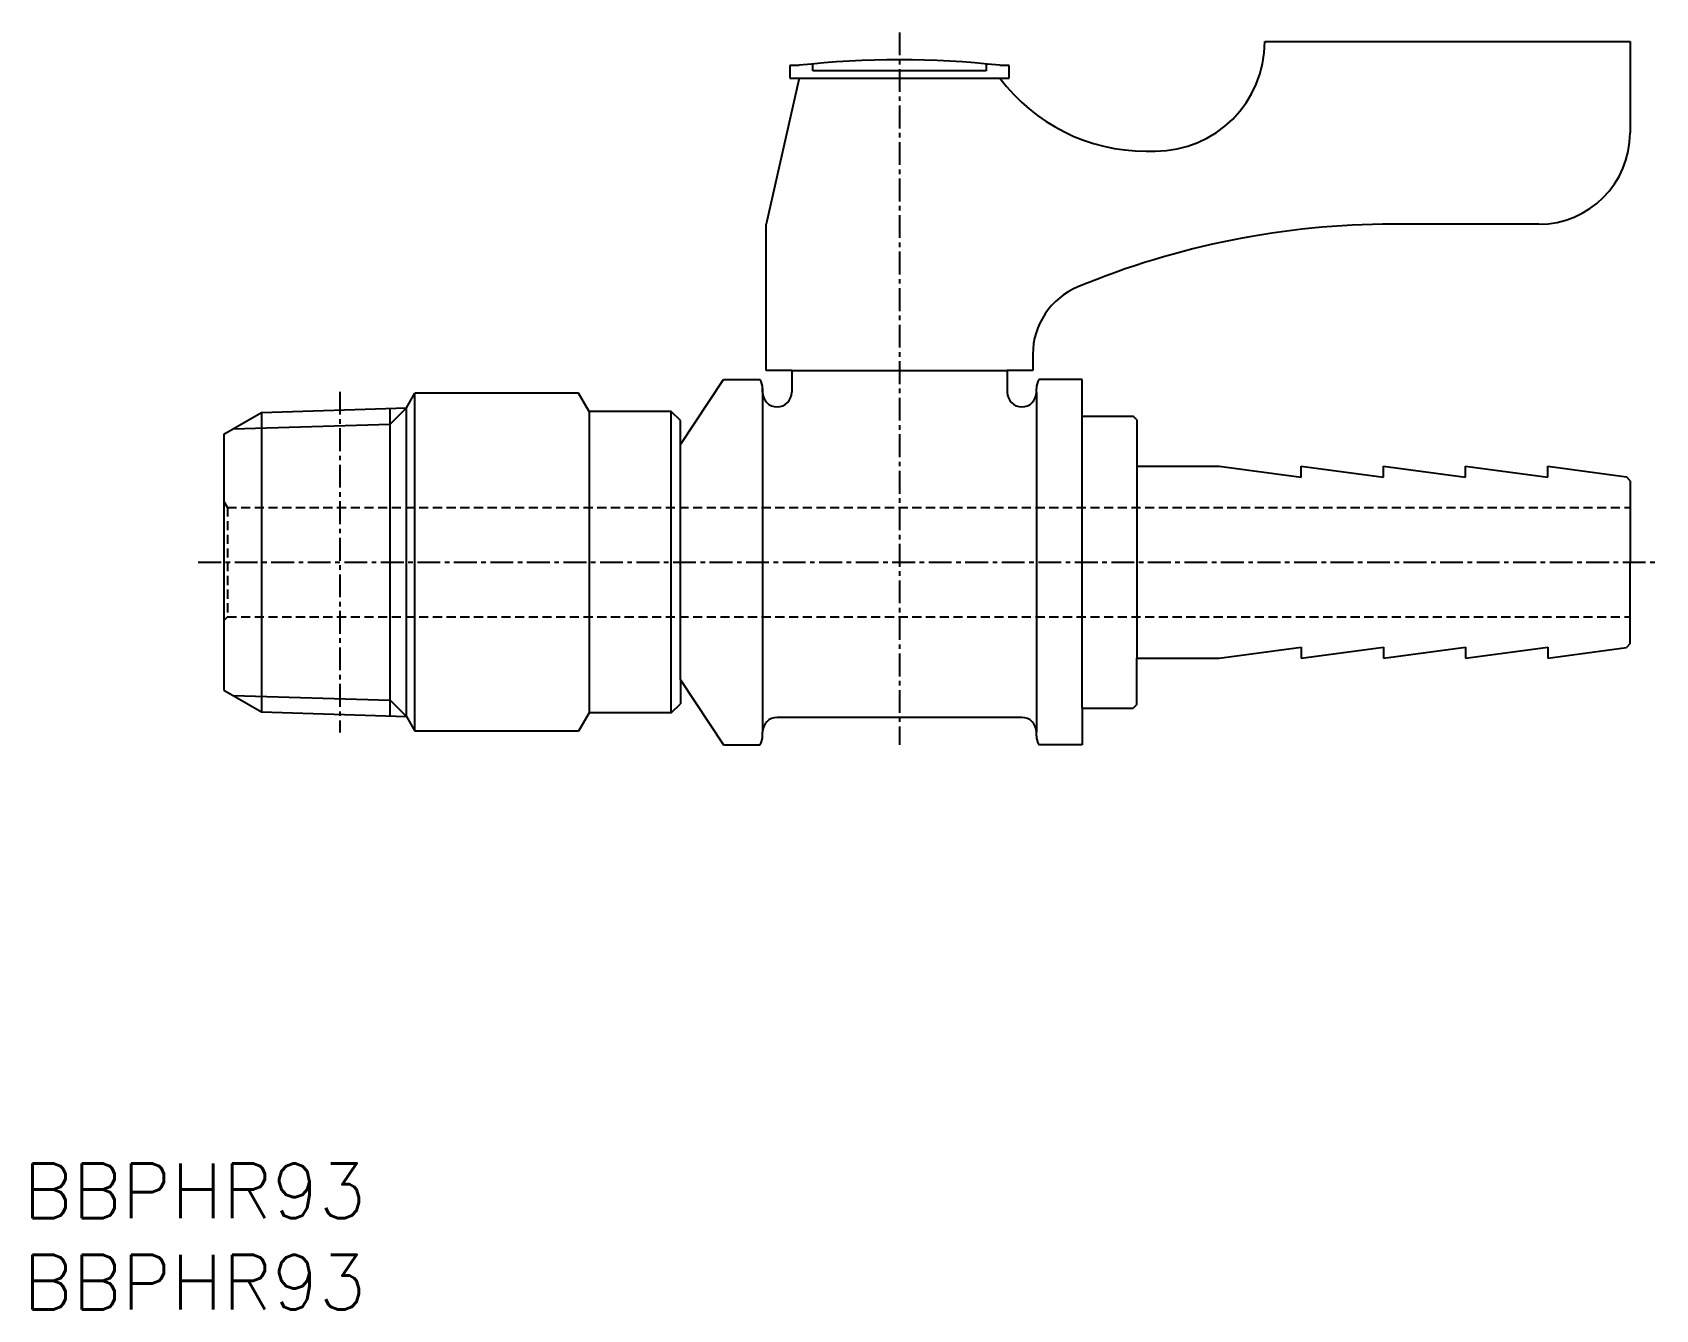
# Model space of a CAD drawing. Extents: x 0.5 to 89.4, y 0 to 69.9.
import ezdxf

# ---------------------------------------------------------------- set-up
doc = ezdxf.new("R2010")
doc.units = 0
doc.linetypes.add('CENTER', pattern=[2, 1.25, -0.25, 0.25, -0.25])
doc.linetypes.add('DASHED', pattern=[0.75, 0.5, -0.25])
doc.layers.get('0').update_dxf_attribs({"linetype": 'CONTINUOUS'})
doc.layers.add('CENTER', color=1, linetype='CENTER')
doc.styles.get("Standard").update_dxf_attribs({"font": 'txt.shx'})

# ---------------------------------------------------------------- blocks, each defined once
blk = doc.blocks.new('*U4')
at = {"color": 7, "linetype": 'CONTINUOUS'}
blk.add_text('BBPHR93', height=3, dxfattribs=at).set_placement((0, 5))
blk = doc.blocks.new('*U5')
at = {"color": 7, "linetype": 'CONTINUOUS'}
blk.add_text('BBPHR93', height=3, dxfattribs=at).set_placement((0, 0))

msp = doc.modelspace()

# ---------------------------------------------------------------- linework, layer by layer
at = {"color": 7, "linetype": 'CONTINUOUS'}
for p, q in [((67.989, 69.416), (67.989, 69.416)), ((67.989, 69.416), (87.989, 69.416)), ((87.989, 69.416), (87.989, 64.416)), ((87.989, 69.416), (87.989, 64.416)), ((41.989, 68.116), (41.989, 67.416)), ((42.489, 68.116), (41.989, 68.116)), ((43.239, 67.816), (43.239, 68.193)), ((52.739, 67.816), (43.239, 67.816)), ((52.739, 68.193), (52.739, 67.816)), ((53.989, 68.116), (53.489, 68.116)), ((53.989, 67.416), (53.989, 68.116)), ((42.489, 67.416), (40.689, 59.416)), ((41.989, 67.416), (43.639, 67.416)), ((42.489, 67.416), (53.489, 67.416)), ((52.339, 67.416), (53.989, 67.416)), ((61.489, 63.416), (61.989, 63.416)), ((40.689, 51.416), (40.689, 59.416)), ((82.989, 59.416), (74.989, 59.416)), ((55.289, 52.291), (55.289, 51.416)), ((35.989, 47.366), (38.355, 50.916)), ((38.355, 50.916), (40.355, 50.916)), ((42.089, 51.416), (40.689, 51.416)), ((42.089, 51.416), (42.089, 50.216)), ((42.089, 51.416), (53.889, 51.416)), ((55.289, 51.416), (53.889, 51.416)), ((53.889, 51.416), (53.889, 50.216)), ((57.989, 50.916), (55.623, 50.916)), ((57.989, 48.916), (57.989, 50.916)), ((20.989, 49.361), (21.454, 50.166)), ((30.411, 50.166), (21.454, 50.166)), ((21.454, 31.666), (21.454, 50.166)), ((30.989, 49.166), (30.411, 50.166)), ((40.489, 50.216), (40.489, 50.416)), ((40.489, 50.416), (40.489, 31.616)), ((55.489, 50.216), (55.489, 50.416)), ((55.489, 50.216), (55.489, 31.616)), ((10.989, 47.916), (13.063, 49.114)), ((13.063, 49.114), (20.989, 49.361)), ((13.063, 49.114), (13.063, 32.719)), ((20.105, 32.499), (20.105, 49.334)), ((20.989, 32.471), (20.989, 49.361)), ((35.489, 49.166), (30.989, 49.166)), ((30.989, 49.166), (30.989, 32.666)), ((35.989, 48.666), (35.489, 49.166)), ((35.489, 32.666), (35.489, 49.166)), ((41.289, 49.416), (41.289, 49.416)), ((54.689, 49.416), (54.689, 49.416)), ((57.989, 48.916), (60.789, 48.916)), ((57.989, 32.916), (57.989, 48.916)), ((60.989, 48.716), (60.789, 48.916)), ((35.989, 47.366), (35.989, 48.666)), ((60.989, 48.716), (60.989, 46.166)), ((10.989, 47.916), (10.989, 33.916)), ((35.989, 34.466), (35.989, 47.366)), ((60.989, 46.166), (65.489, 46.166)), ((60.989, 46.166), (60.989, 35.666)), ((65.489, 46.166), (69.989, 45.566)), ((69.989, 46.166), (74.489, 45.566)), ((69.989, 45.566), (69.989, 46.166)), ((74.489, 46.166), (78.989, 45.566)), ((74.489, 45.566), (74.489, 46.166)), ((78.989, 46.166), (83.489, 45.566)), ((78.989, 45.566), (78.989, 46.166)), ((83.489, 46.166), (87.791, 45.593)), ((83.489, 45.566), (83.489, 46.166)), ((87.989, 45.366), (87.791, 45.593)), ((87.989, 45.366), (87.989, 40.916)), ((87.989, 36.466), (87.989, 40.916)), ((87.989, 36.466), (87.791, 36.24)), ((60.989, 33.116), (60.989, 35.666)), ((60.989, 35.666), (65.489, 35.666)), ((65.489, 35.666), (69.989, 36.266)), ((69.989, 35.666), (74.489, 36.266)), ((69.989, 36.266), (69.989, 35.666)), ((74.489, 36.266), (74.489, 35.666)), ((74.489, 35.666), (78.989, 36.266)), ((78.989, 35.666), (83.489, 36.266)), ((78.989, 36.266), (78.989, 35.666)), ((83.489, 36.266), (83.489, 35.666)), ((83.489, 35.666), (87.791, 36.24)), ((10.989, 33.916), (13.063, 32.719)), ((35.989, 34.466), (38.355, 30.916)), ((35.989, 34.466), (35.989, 33.166)), ((35.489, 32.666), (35.989, 33.166)), ((57.989, 32.916), (57.989, 30.916)), ((57.989, 32.916), (60.789, 32.916)), ((60.989, 33.116), (60.789, 32.916)), ((13.063, 32.719), (20.989, 32.471)), ((20.989, 32.471), (21.454, 31.666)), ((30.989, 32.666), (30.411, 31.666)), ((35.489, 32.666), (30.989, 32.666)), ((54.689, 32.416), (41.289, 32.416)), ((30.411, 31.666), (21.454, 31.666)), ((40.489, 31.416), (40.489, 31.616)), ((55.489, 31.416), (55.489, 31.616)), ((38.355, 30.916), (40.355, 30.916)), ((57.989, 30.916), (55.623, 30.916))]:
    msp.add_line(p, q, dxfattribs=at)
at = {"color": 3, "linetype": 'CONTINUOUS'}
for p, q in [((20.989, 49.361), (20.105, 48.477)), ((11.495, 48.208), (20.105, 48.477)), ((11.495, 33.624), (20.105, 33.355)), ((20.989, 32.471), (20.105, 33.355))]:
    msp.add_line(p, q, dxfattribs=at)
at = {"color": 3, "linetype": 'DASHED'}
for p, q in [((11.189, 43.916), (10.989, 44.263)), ((11.189, 43.916), (11.189, 37.916)), ((11.189, 43.916), (87.989, 43.916)), ((11.189, 37.916), (10.989, 37.716)), ((11.189, 37.916), (87.989, 37.916))]:
    msp.add_line(p, q, dxfattribs=at)
at = {"color": 7, "linetype": 'CONTINUOUS'}
for centre, radius, start, end in [((61.989, 69.416), 6, 270, 0), ((47.989, 17.85), 50.567, 83.75574, 96.24426), ((61.489, 73.416), 10, 216.8699, 270), ((82.989, 64.416), 5, 270, 0), ((74.989, 14.416), 45, 90, 112.5151), ((59.289, 52.291), 4, 112.5151, 180), ((39.489, 50.416), 1, 0, 30), ((56.489, 50.416), 1, 150, 180), ((41.289, 50.216), 0.8, 180, 270), ((41.289, 50.216), 0.8, 270, 0), ((54.689, 50.216), 0.8, 180, 270), ((54.689, 50.216), 0.8, 270, 0), ((41.289, 31.616), 0.8, 90, 180), ((54.689, 31.616), 0.8, 0, 90), ((39.489, 31.416), 1, 330, 0), ((56.489, 31.416), 1, 180, 210)]:
    msp.add_arc(centre, radius, start, end, dxfattribs=at)
at = {"layer": 'CENTER', "color": 1, "linetype": 'CENTER'}
for p, q in [((47.989, 69.916), (47.989, 30.916)), ((17.339, 50.247), (17.339, 31.585)), ((9.592, 40.916), (89.386, 40.916))]:
    msp.add_line(p, q, dxfattribs=at)

# ---------------------------------------------------------------- block references
at = {"color": 7, "linetype": 'CONTINUOUS'}
for name in ['*U4', '*U5']:
    msp.add_blockref(name, (0, 0), dxfattribs=at)

doc.saveas('drawing.dxf')
